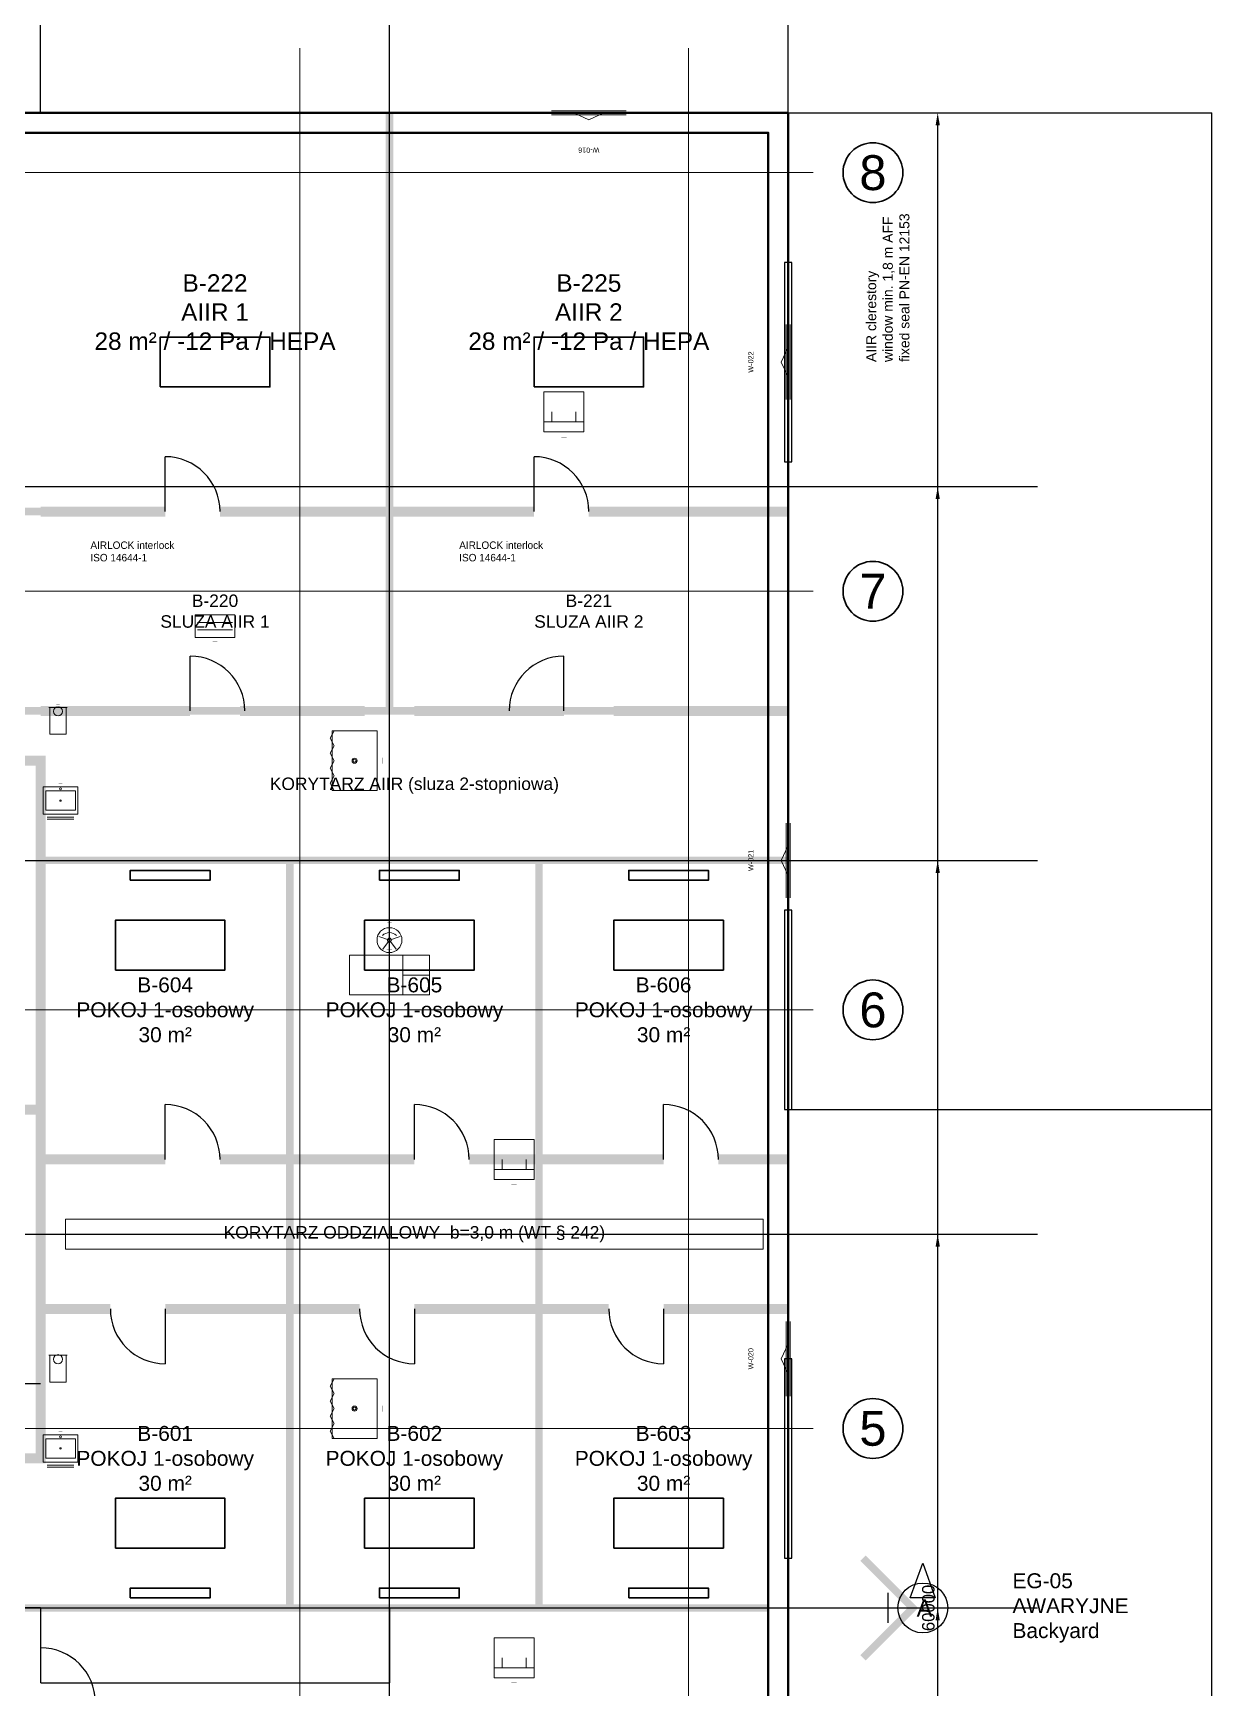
# Model space of a CAD drawing. Header units: millimetres. Extents: x -11504 to 113900, y -43664 to 79100.
# Drawn here: x 64850 to 88501, y 28396 to 61600 of the extents above; entities that cross this region are included whole.
import ezdxf
from ezdxf.enums import TextEntityAlignment as Align

# ---------------------------------------------------------------- set-up
doc = ezdxf.new("R2010")
doc.units = ezdxf.units.MM
doc.layers.add('A-ANNO-DIMS', color=7, linetype='Continuous', lineweight=18, true_color=0xffffff)
for name, color, linetype, lineweight in [('A-ANNO-NOTE', 7, 'Continuous', 25), ('A-ANNO-SYMB', 7, 'Continuous', 25), ('A-ANNO-SYMB-EGRS', 7, 'Continuous', 25), ('A-ANNO-TEXT', 7, 'Continuous', 25), ('A-AREA-IDEN', 7, 'Continuous', 25), ('A-DOOR', 30, 'Continuous', 25), ('A-EQPM-MED', 190, 'Continuous', 35), ('A-FLOR-CASE', 32, 'Continuous', 18), ('A-GLAZ', 4, 'Continuous', 25), ('A-WALL-EXT', 5, 'Continuous', 50), ('A-WALL-INT', 2, 'Continuous', 35), ('A-WALL-LEAD', 1, 'Continuous', 50), ('S-GRID', 8, 'Continuous', 18), ('S-GRID-IDEN', 7, 'Continuous', 35)]:
    doc.layers.add(name, color=color, linetype=linetype, lineweight=lineweight)
for name, color, linetype in [('A-DETL-SECT', 7, 'Continuous'), ('A-FURN-CBT', 7, 'Continuous'), ('A-FURN-CHR', 7, 'Continuous'), ('A-FURN-DSK', 7, 'Continuous'), ('A-GRID', 7, 'Continuous'), ('A-PLMB-BSN', 7, 'Continuous'), ('A-PLMB-SHW', 7, 'Continuous'), ('A-PLMB-WC', 7, 'Continuous')]:
    doc.layers.add(name, color=color, linetype=linetype)
doc.styles.add('HTXT-2.5', font='arial.ttf', dxfattribs={"height": 2.5})
doc.styles.add('HTXT-3.5', font='arial.ttf', dxfattribs={"height": 3.5})
doc.styles.add('HTXT-7', font='arial.ttf', dxfattribs={"height": 7})
doc.dimstyles.new('ARCH-ISO', dxfattribs={"dimscale": 100, "dimtxt": 2.5, "dimasz": 2.5, "dimexe": 1.25, "dimexo": 0.625, "dimtad": 1, "dimdec": 0, "dimrnd": 1, "dimdsep": 46, "dimtxsty": 'Standard', "dimcen": 0.09, "dimadec": 0, "dimazin": 0, "dimtfac": 1, "dimtdec": 4, "dimtofl": 0, "dimtmove": 0, "dimatfit": 3, "dimfxl": 1, "dimtolj": 1, "dimtzin": 0, "dimarcsym": 0})
doc.dimstyles.new('ISO-25', dxfattribs={"dimtxt": 2.5, "dimasz": 2.5, "dimexe": 1.25, "dimexo": 0.625, "dimtad": 1, "dimtxsty": 'Standard', "dimcen": 2.5, "dimadec": 0, "dimazin": 0, "dimtfac": 1, "dimtmove": 0, "dimatfit": 3, "dimfxl": 1, "dimarcsym": 0})

# ---------------------------------------------------------------- blocks, each defined once
blk = doc.blocks.new('*D15')
at = {"layer": 'A-ANNO-DIMS', "color": 0, "lineweight": -2, "transparency": 16777216}
for p, q in [((48000, 60001), (48000, 68501)), ((48002, 68500), (64998, 68500)), ((65000, 60001), (65000, 68501))]:
    blk.add_line(p, q, dxfattribs=at)
at = {"layer": 'A-ANNO-DIMS', "color": 0, "transparency": 16777216}
for points in [[(48002, 68500), (48002, 68500), (48000, 68500)], [(64998, 68500), (64998, 68500), (65000, 68500)]]:
    blk.add_solid(points, dxfattribs=at)
at = {"layer": 'Defpoints', "color": 0, "transparency": 16777216}
for p in [(65000, 68500), (48000, 60000), (65000, 60000)]:
    blk.add_point(p, dxfattribs=at)
at = {"layer": 'A-ANNO-DIMS', "color": 0, "transparency": 16777216, "insert": (56500, 68502), "char_height": 2.5, "attachment_point": 5}
blk.add_mtext('17000', dxfattribs=at)
blk = doc.blocks.new('*D16')
at = {"layer": 'A-ANNO-DIMS', "color": 0, "lineweight": -2, "transparency": 16777216}
for p, q in [((65000, 60001), (65000, 68501)), ((65002, 68500), (79998, 68500)), ((80000, 60001), (80000, 68501))]:
    blk.add_line(p, q, dxfattribs=at)
at = {"layer": 'A-ANNO-DIMS', "color": 0, "transparency": 16777216}
for points in [[(65002, 68500), (65002, 68500), (65000, 68500)], [(79998, 68500), (79998, 68500), (80000, 68500)]]:
    blk.add_solid(points, dxfattribs=at)
at = {"layer": 'Defpoints', "color": 0, "transparency": 16777216}
for p in [(80000, 68500), (65000, 60000), (80000, 60000)]:
    blk.add_point(p, dxfattribs=at)
at = {"layer": 'A-ANNO-DIMS', "color": 0, "transparency": 16777216, "insert": (72500, 68502), "char_height": 2.5, "attachment_point": 5}
blk.add_mtext('15000', dxfattribs=at)
blk = doc.blocks.new('*D18')
at = {"layer": 'A-ANNO-DIMS', "color": 0, "lineweight": -2, "transparency": 16777216}
for p, q in [((80001, 40000), (88501, 40000)), ((88500, 20003), (88500, 39998)), ((80001, 20000), (88501, 20000))]:
    blk.add_line(p, q, dxfattribs=at)
at = {"layer": 'A-ANNO-DIMS', "color": 0, "transparency": 16777216}
for points in [[(88500, 39998), (88500, 39998), (88500, 40000)], [(88500, 20003), (88500, 20003), (88500, 20000)]]:
    blk.add_solid(points, dxfattribs=at)
at = {"layer": 'Defpoints', "color": 0, "transparency": 16777216}
for p in [(80000, 40000), (88500, 40000), (80000, 20000)]:
    blk.add_point(p, dxfattribs=at)
at = {"layer": 'A-ANNO-DIMS', "color": 0, "transparency": 16777216, "insert": (88498, 30000), "char_height": 2.5, "attachment_point": 5, "rotation": 90}
blk.add_mtext('20000', dxfattribs=at)
blk = doc.blocks.new('*D19')
at = {"layer": 'A-ANNO-DIMS', "color": 0, "lineweight": -2, "transparency": 16777216}
for p, q in [((80001, 60000), (88501, 60000)), ((88500, 40003), (88500, 59998)), ((80001, 40000), (88501, 40000))]:
    blk.add_line(p, q, dxfattribs=at)
at = {"layer": 'A-ANNO-DIMS', "color": 0, "transparency": 16777216}
for points in [[(88500, 59998), (88500, 59998), (88500, 60000)], [(88500, 40003), (88500, 40003), (88500, 40000)]]:
    blk.add_solid(points, dxfattribs=at)
at = {"layer": 'Defpoints', "color": 0, "transparency": 16777216}
for p in [(80000, 60000), (88500, 60000), (80000, 40000)]:
    blk.add_point(p, dxfattribs=at)
at = {"layer": 'A-ANNO-DIMS', "color": 0, "transparency": 16777216, "insert": (88498, 50000), "char_height": 2.5, "attachment_point": 5, "rotation": 90}
blk.add_mtext('20000', dxfattribs=at)
blk = doc.blocks.new('*D23')
at = {"layer": 'A-ANNO-DIMS', "color": 0, "lineweight": -2, "transparency": 16777216}
for p, q in [((65000, 29999), (65000, 28499)), ((72000, 29999), (72000, 28499)), ((65002, 28500), (71998, 28500))]:
    blk.add_line(p, q, dxfattribs=at)
at = {"layer": 'A-ANNO-DIMS', "color": 0, "transparency": 16777216}
for points in [[(65002, 28500), (65002, 28500), (65000, 28500)], [(71998, 28500), (71998, 28500), (72000, 28500)]]:
    blk.add_solid(points, dxfattribs=at)
at = {"layer": 'Defpoints', "color": 0, "transparency": 16777216}
for p in [(65000, 30000), (72000, 30000), (72000, 28500)]:
    blk.add_point(p, dxfattribs=at)
at = {"layer": 'A-ANNO-DIMS', "color": 0, "transparency": 16777216, "insert": (68500, 28502), "char_height": 2.5, "attachment_point": 5}
blk.add_mtext('INP-01 L=7000', dxfattribs=at)
blk = doc.blocks.new('*D24')
at = {"layer": 'A-ANNO-DIMS', "color": 0, "lineweight": -2, "transparency": 16777216}
for p, q in [((64999, 34500), (63499, 34500)), ((63500, 30003), (63500, 34498)), ((64999, 30000), (63499, 30000))]:
    blk.add_line(p, q, dxfattribs=at)
at = {"layer": 'A-ANNO-DIMS', "color": 0, "transparency": 16777216}
for points in [[(63500, 34498), (63500, 34498), (63500, 34500)], [(63500, 30003), (63500, 30003), (63500, 30000)]]:
    blk.add_solid(points, dxfattribs=at)
at = {"layer": 'Defpoints', "color": 0, "transparency": 16777216}
for p in [(63500, 34500), (65000, 34500), (65000, 30000)]:
    blk.add_point(p, dxfattribs=at)
at = {"layer": 'A-ANNO-DIMS', "color": 0, "transparency": 16777216, "insert": (63498, 32250), "char_height": 2.5, "attachment_point": 5, "rotation": 90}
blk.add_mtext('B=4500', dxfattribs=at)
blk = doc.blocks.new('*D57')
at = {"layer": 'A-ANNO-DIMS', "color": 0, "lineweight": -2, "transparency": 16777216}
for p, q in [((0, 60062), (0, 63125)), ((72000, 60062), (72000, 63125)), ((250, 63000), (71750, 63000))]:
    blk.add_line(p, q, dxfattribs=at)
at = {"layer": 'A-ANNO-DIMS', "color": 0, "transparency": 16777216}
for points in [[(250, 63042), (250, 62958), (0, 63000)], [(71750, 63042), (71750, 62958), (72000, 63000)]]:
    blk.add_solid(points, dxfattribs=at)
at = {"layer": 'Defpoints', "color": 0, "transparency": 16777216}
for p in [(72000, 63000), (0, 60000), (72000, 60000)]:
    blk.add_point(p, dxfattribs=at)
at = {"layer": 'A-ANNO-DIMS', "color": 0, "transparency": 16777216, "insert": (36000, 63188), "char_height": 250, "attachment_point": 5}
blk.add_mtext('\\A1;72000', dxfattribs=at)
blk = doc.blocks.new('*D58')
at = {"layer": 'A-ANNO-DIMS', "color": 0, "lineweight": -2, "transparency": 16777216}
for p, q in [((0, 60062), (0, 63125)), ((80000, 60062), (80000, 63125)), ((250, 63000), (79750, 63000))]:
    blk.add_line(p, q, dxfattribs=at)
at = {"layer": 'A-ANNO-DIMS', "color": 0, "transparency": 16777216}
for points in [[(250, 63042), (250, 62958), (0, 63000)], [(79750, 63042), (79750, 62958), (80000, 63000)]]:
    blk.add_solid(points, dxfattribs=at)
at = {"layer": 'Defpoints', "color": 0, "transparency": 16777216}
for p in [(80000, 63000), (0, 60000), (80000, 60000)]:
    blk.add_point(p, dxfattribs=at)
at = {"layer": 'A-ANNO-DIMS', "color": 0, "transparency": 16777216, "insert": (40000, 63188), "char_height": 250, "attachment_point": 5}
blk.add_mtext('\\A1;80000', dxfattribs=at)
blk = doc.blocks.new('*D70')
at = {"layer": 'A-ANNO-DIMS', "color": 0, "lineweight": -2, "transparency": 16777216}
for p, q in [((80063, 30000), (83125, 30000)), ((83000, 250), (83000, 29750)), ((80063, 0), (83125, 0))]:
    blk.add_line(p, q, dxfattribs=at)
at = {"layer": 'A-ANNO-DIMS', "color": 0, "transparency": 16777216}
for points in [[(82958, 29750), (83042, 29750), (83000, 30000)], [(82958, 250), (83042, 250), (83000, 0)]]:
    blk.add_solid(points, dxfattribs=at)
at = {"layer": 'Defpoints', "color": 0, "transparency": 16777216}
for p in [(80000, 30000), (83000, 30000), (80000, 0)]:
    blk.add_point(p, dxfattribs=at)
at = {"layer": 'A-ANNO-DIMS', "color": 0, "transparency": 16777216, "insert": (82813, 15000), "char_height": 250, "attachment_point": 5, "rotation": 90}
blk.add_mtext('\\A1;30000', dxfattribs=at)
blk = doc.blocks.new('*D71')
at = {"layer": 'A-ANNO-DIMS', "color": 0, "lineweight": -2, "transparency": 16777216}
for p, q in [((80063, 37500), (83125, 37500)), ((83000, 250), (83000, 37250)), ((80063, 0), (83125, 0))]:
    blk.add_line(p, q, dxfattribs=at)
at = {"layer": 'A-ANNO-DIMS', "color": 0, "transparency": 16777216}
for points in [[(82958, 37250), (83042, 37250), (83000, 37500)], [(82958, 250), (83042, 250), (83000, 0)]]:
    blk.add_solid(points, dxfattribs=at)
at = {"layer": 'Defpoints', "color": 0, "transparency": 16777216}
for p in [(80000, 37500), (83000, 37500), (80000, 0)]:
    blk.add_point(p, dxfattribs=at)
at = {"layer": 'A-ANNO-DIMS', "color": 0, "transparency": 16777216, "insert": (82813, 18750), "char_height": 250, "attachment_point": 5, "rotation": 90}
blk.add_mtext('\\A1;37500', dxfattribs=at)
blk = doc.blocks.new('*D72')
at = {"layer": 'A-ANNO-DIMS', "color": 0, "lineweight": -2, "transparency": 16777216}
for p, q in [((80063, 45000), (83125, 45000)), ((83000, 250), (83000, 44750)), ((80063, 0), (83125, 0))]:
    blk.add_line(p, q, dxfattribs=at)
at = {"layer": 'A-ANNO-DIMS', "color": 0, "transparency": 16777216}
for points in [[(82958, 44750), (83042, 44750), (83000, 45000)], [(82958, 250), (83042, 250), (83000, 0)]]:
    blk.add_solid(points, dxfattribs=at)
at = {"layer": 'Defpoints', "color": 0, "transparency": 16777216}
for p in [(80000, 45000), (83000, 45000), (80000, 0)]:
    blk.add_point(p, dxfattribs=at)
at = {"layer": 'A-ANNO-DIMS', "color": 0, "transparency": 16777216, "insert": (82813, 22500), "char_height": 250, "attachment_point": 5, "rotation": 90}
blk.add_mtext('\\A1;45000', dxfattribs=at)
blk = doc.blocks.new('*D73')
at = {"layer": 'A-ANNO-DIMS', "color": 0, "lineweight": -2, "transparency": 16777216}
for p, q in [((80063, 52500), (83125, 52500)), ((83000, 250), (83000, 52250)), ((80063, 0), (83125, 0))]:
    blk.add_line(p, q, dxfattribs=at)
at = {"layer": 'A-ANNO-DIMS', "color": 0, "transparency": 16777216}
for points in [[(82958, 52250), (83042, 52250), (83000, 52500)], [(82958, 250), (83042, 250), (83000, 0)]]:
    blk.add_solid(points, dxfattribs=at)
at = {"layer": 'Defpoints', "color": 0, "transparency": 16777216}
for p in [(80000, 52500), (83000, 52500), (80000, 0)]:
    blk.add_point(p, dxfattribs=at)
at = {"layer": 'A-ANNO-DIMS', "color": 0, "transparency": 16777216, "insert": (82813, 26250), "char_height": 250, "attachment_point": 5, "rotation": 90}
blk.add_mtext('\\A1;52500', dxfattribs=at)
blk = doc.blocks.new('*D74')
at = {"layer": 'A-ANNO-DIMS', "color": 0, "lineweight": -2, "transparency": 16777216}
for p, q in [((80063, 60000), (83125, 60000)), ((83000, 250), (83000, 59750)), ((80063, 0), (83125, 0))]:
    blk.add_line(p, q, dxfattribs=at)
at = {"layer": 'A-ANNO-DIMS', "color": 0, "transparency": 16777216}
for points in [[(82958, 59750), (83042, 59750), (83000, 60000)], [(82958, 250), (83042, 250), (83000, 0)]]:
    blk.add_solid(points, dxfattribs=at)
at = {"layer": 'Defpoints', "color": 0, "transparency": 16777216}
for p in [(80000, 60000), (83000, 60000), (80000, 0)]:
    blk.add_point(p, dxfattribs=at)
at = {"layer": 'A-ANNO-DIMS', "color": 0, "transparency": 16777216, "insert": (82813, 30000), "char_height": 250, "attachment_point": 5, "rotation": 90}
blk.add_mtext('\\A1;60000', dxfattribs=at)
blk = doc.blocks.new('WIN-CASE-1500-1500')
at = {"layer": 'A-ANNO-DIMS'}
for p, q in [((-750, 40), (750, 40)), ((-750, -20), (-750, 20)), ((-750, 0), (750, 0)), ((-300, 0), (0, 140)), ((300, 0), (0, 140)), ((750, -20), (750, 20)), ((-750, -40), (750, -40))]:
    blk.add_line(p, q, dxfattribs=at)
blk.add_attdef('NUMBER', text='', height=105, dxfattribs=at).set_placement((0, 750), align=Align.MIDDLE_CENTER)
at = {"layer": 'A-ANNO-DIMS', "flags": 1}
for tag in ['ACOUSTIC_DB', 'ROOM_FROM', 'FIRE_CLASS', 'HEIGHT_MM', 'SWING_DIR', 'WIDTH_MM', 'ROOM_TO', 'LEAF_DIR', 'SILL_MM', 'TYPE', 'LEAD', 'REI', 'RC']:
    blk.add_attdef(tag, text='', height=105, dxfattribs=at).set_placement((0, 0), align=Align.MIDDLE_CENTER)
blk = doc.blocks.new('FURN-CHAIR-ARM')
at = {"layer": 'A-ANNO-DIMS'}
for p, q in [((-400, 200), (400, 200)), ((-240, 200), (-240, 0)), ((240, 200), (240, 0))]:
    blk.add_line(p, q, dxfattribs=at)
blk.add_lwpolyline([(-400, -400), (400, -400), (400, 400), (-400, 400)], close=True, dxfattribs=at)
blk.add_attdef('INV_ID', text='', height=76.8, dxfattribs=at).set_placement((0, 515.2), align=Align.MIDDLE_CENTER)
at = {"layer": 'A-ANNO-DIMS', "flags": 1}
for tag in ['ROOM', 'NOTE', 'TYPE']:
    blk.add_attdef(tag, text='', height=76.8, dxfattribs=at).set_placement((0, 0), align=Align.MIDDLE_CENTER)
blk = doc.blocks.new('FURN-DESK-OFF-1600-800')
at = {"layer": 'A-ANNO-DIMS'}
for p, q in [((267, -400), (267, 400)), ((267, 0), (800, 0))]:
    blk.add_line(p, q, dxfattribs=at)
blk.add_lwpolyline([(-800, -400), (800, -400), (800, 400), (-800, 400)], close=True, dxfattribs=at)
blk.add_attdef('INV_ID', text='', height=76.8, dxfattribs=at).set_placement((0, 515), align=Align.MIDDLE_CENTER)
at = {"layer": 'A-ANNO-DIMS', "flags": 1}
for tag in ['ROOM', 'NOTE', 'TYPE']:
    blk.add_attdef(tag, text='', height=76.8, dxfattribs=at).set_placement((0, 0), align=Align.MIDDLE_CENTER)
blk = doc.blocks.new('FURN-CHAIR-OFF')
at = {"layer": 'A-ANNO-DIMS'}
for q in [(-214, 70), (-132, -182), (0, 225), (214, 70), (132, -182)]:
    blk.add_line((0, 0), q, dxfattribs=at)
for radius in [250, 40]:
    blk.add_circle((0, 0), radius, dxfattribs=at)
blk.add_arc((0, -50), 200, 45, 135, dxfattribs=at)
blk.add_attdef('INV_ID', text='', height=64, dxfattribs=at).set_placement((0, 371), align=Align.MIDDLE_CENTER)
at = {"layer": 'A-ANNO-DIMS', "flags": 1}
for tag in ['ROOM', 'NOTE', 'TYPE']:
    blk.add_attdef(tag, text='', height=64, dxfattribs=at).set_placement((0, 0), align=Align.MIDDLE_CENTER)
blk = doc.blocks.new('FURN-CBT-FIL-800-450')
at = {"layer": 'A-ANNO-DIMS'}
for p, q in [((-350, 75), (350, 75)), ((-350, -75), (350, -75))]:
    blk.add_line(p, q, dxfattribs=at)
blk.add_lwpolyline([(-400, -225), (400, -225), (400, 225), (-400, 225)], close=True, dxfattribs=at)
blk.add_attdef('INV_ID', text='', height=64, dxfattribs=at).set_placement((0, 321), align=Align.MIDDLE_CENTER)
at = {"layer": 'A-ANNO-DIMS', "flags": 1}
for tag in ['ROOM', 'NOTE', 'TYPE']:
    blk.add_attdef(tag, text='', height=64, dxfattribs=at).set_placement((0, 0), align=Align.MIDDLE_CENTER)
blk = doc.blocks.new('PLMB-WC-WH')
at = {"layer": 'A-ANNO-DIMS'}
blk.add_line((-185, 270), (185, 270), dxfattribs=at)
blk.add_lwpolyline([(-166.5, -270), (166.5, -270), (166.5, 270), (-166.5, 270)], close=True, dxfattribs=at)
blk.add_circle((0, 190), 92.5, dxfattribs=at)
blk.add_attdef('INV_ID', text='', height=48, dxfattribs=at).set_placement((0, 342), align=Align.MIDDLE_CENTER)
at = {"layer": 'A-ANNO-DIMS', "flags": 1}
for tag in ['ACCESSIBLE', 'NOTE', 'TYPE']:
    blk.add_attdef(tag, text='', height=48, dxfattribs=at).set_placement((0, 0), align=Align.MIDDLE_CENTER)
blk = doc.blocks.new('PLMB-BSN-ACC-700-550')
at = {"layer": 'A-ANNO-DIMS'}
for p, q in [((-270, -335), (270, -335)), ((-270, -375), (270, -375))]:
    blk.add_line(p, q, dxfattribs=at)
for points in [[(-350, -275), (350, -275), (350, 275), (-350, 275)], [(-297.5, -192.5), (297.5, -192.5), (297.5, 192.5), (-297.5, 192.5)]]:
    blk.add_lwpolyline(points, close=True, dxfattribs=at)
for centre, radius in [((0, 235), 20), ((0, 0), 15)]:
    blk.add_circle(centre, radius, dxfattribs=at)
blk.add_attdef('INV_ID', text='', height=52.8, dxfattribs=at).set_placement((0, 354.2), align=Align.MIDDLE_CENTER)
at = {"layer": 'A-ANNO-DIMS', "flags": 1}
for tag in ['ACCESSIBLE', 'NOTE', 'TYPE']:
    blk.add_attdef(tag, text='', height=52.8, dxfattribs=at).set_placement((0, 0), align=Align.MIDDLE_CENTER)
blk = doc.blocks.new('PLMB-SHW-WI-1200-900')
at = {"layer": 'A-ANNO-DIMS'}
blk.add_lwpolyline([(-600, -450), (600, -450), (600, 450), (-600, 450)], close=True, dxfattribs=at)
blk.add_lwpolyline([(-600, -410), (-450, -490), (-300, -410), (-150, -490), (0, -410), (150, -490), (300, -410), (450, -490), (600, -410)], dxfattribs=at)
for radius in [50, 30]:
    blk.add_circle((0, 0), radius, dxfattribs=at)
blk.add_attdef('INV_ID', text='', height=86.4, dxfattribs=at).set_placement((0, 579.6), align=Align.MIDDLE_CENTER)
at = {"layer": 'A-ANNO-DIMS', "flags": 1}
for tag in ['ACCESSIBLE', 'NOTE', 'TYPE']:
    blk.add_attdef(tag, text='', height=86.4, dxfattribs=at).set_placement((0, 0), align=Align.MIDDLE_CENTER)

msp = doc.modelspace()

# ---------------------------------------------------------------- linework, layer by layer
at = {"layer": 'A-ANNO-SYMB'}
msp.add_lwpolyline([(82700, 30900), (82950, 30200), (82450, 30200)], close=True, dxfattribs=at)
msp.add_circle((82700, 30000), 500, dxfattribs=at)
at = {"layer": 'A-ANNO-SYMB-EGRS'}
msp.add_lwpolyline([(81500, 29000, 150, 150, 0), (82500, 30000, 150, 150, 0), (81500, 31000, 150, 150, 0)], format="xyseb", dxfattribs=at)
at = {"layer": 'A-DETL-SECT'}
for p, q in [((82000, 30300), (82000, 29700)), ((-2000, 30000), (82000, 30000))]:
    msp.add_line(p, q, dxfattribs=at)
at = {"layer": 'A-DOOR'}
for p, q in [((67500, 52000), (67500, 53100)), ((74900, 52000), (74900, 53100)), ((68000, 48000), (68000, 49100)), ((75500, 48000), (75500, 49100)), ((67500, 39000), (67500, 40100)), ((72500, 39000), (72500, 40100)), ((77500, 39000), (77500, 40100)), ((67500, 36000), (67500, 34900)), ((72500, 36000), (72500, 34900)), ((77500, 36000), (77500, 34900))]:
    msp.add_line(p, q, dxfattribs=at)
for centre, start, end in [((67500, 52000), 0, 90), ((74900, 52000), 0, 90), ((68000, 48000), 0, 90), ((75500, 48000), 90, 180), ((67500, 39000), 0, 90), ((72500, 39000), 0, 90), ((77500, 39000), 0, 90), ((67500, 36000), 180, 270), ((72500, 36000), 180, 270), ((77500, 36000), 180, 270), ((65000, 28100), 0, 90)]:
    msp.add_arc(centre, 1100, start, end, dxfattribs=at)
at = {"layer": 'A-EQPM-MED'}
for points in [[(67400, 54500), (69600, 54500), (69600, 55500), (67400, 55500)], [(74900, 54500), (77100, 54500), (77100, 55500), (74900, 55500)], [(66800, 44600), (68400, 44600), (68400, 44800), (66800, 44800)], [(71800, 44600), (73400, 44600), (73400, 44800), (71800, 44800)], [(76800, 44600), (78400, 44600), (78400, 44800), (76800, 44800)], [(66500, 42800), (68700, 42800), (68700, 43800), (66500, 43800)], [(71500, 42800), (73700, 42800), (73700, 43800), (71500, 43800)], [(76500, 42800), (78700, 42800), (78700, 43800), (76500, 43800)], [(66500, 31200), (68700, 31200), (68700, 32200), (66500, 32200)], [(71500, 31200), (73700, 31200), (73700, 32200), (71500, 32200)], [(76500, 31200), (78700, 31200), (78700, 32200), (76500, 32200)], [(66800, 30200), (68400, 30200), (68400, 30400), (66800, 30400)], [(71800, 30200), (73400, 30200), (73400, 30400), (71800, 30400)], [(76800, 30200), (78400, 30200), (78400, 30400), (76800, 30400)]]:
    msp.add_lwpolyline(points, close=True, dxfattribs=at)
at = {"layer": 'A-FLOR-CASE'}
msp.add_lwpolyline([(65500, 37200), (79500, 37200), (79500, 37800), (65500, 37800)], close=True, dxfattribs=at)
at = {"layer": 'A-GLAZ'}
for points in [[(79925, 53000), (80075, 53000), (80075, 57000), (79925, 57000)], [(79925, 40000), (80075, 40000), (80075, 44000), (79925, 44000)], [(79925, 31000), (80075, 31000), (80075, 35000), (79925, 35000)]]:
    msp.add_lwpolyline(points, close=True, dxfattribs=at)
at = {"layer": 'A-GRID'}
for p, q in [((72000, -5000), (72000, 65000)), ((80000, -5000), (80000, 65000)), ((-5000, 60000), (85000, 60000)), ((-5000, 52500), (85000, 52500)), ((-5000, 45000), (85000, 45000)), ((-5000, 37500), (85000, 37500)), ((-5000, 30000), (85000, 30000))]:
    msp.add_line(p, q, dxfattribs=at)
at = {"layer": 'A-WALL-EXT'}
for points in [[(0, 0), (35000, 0), (35000, 3000), (45000, 3000), (45000, 0), (80000, 0), (80000, 60000), (0, 60000)], [(400, 400), (34600, 400), (34600, 3400), (45400, 3400), (45400, 400), (79600, 400), (79600, 59600), (400, 59600)]]:
    msp.add_lwpolyline(points, close=True, dxfattribs=at)
at = {"layer": 'A-WALL-INT'}
for points in [[(72000, 48000, 150, 150, 0), (72000, 60000, 150, 150, 0)], [(48000, 52000, 150, 150, 0), (65000, 52000, 150, 150, 0)], [(65000, 52000, 200, 200, 0), (67500, 52000, 200, 200, 0)], [(68600, 52000, 200, 200, 0), (72000, 52000, 200, 200, 0)], [(72000, 52000, 200, 200, 0), (74900, 52000, 200, 200, 0)], [(76000, 52000, 200, 200, 0), (80000, 52000, 200, 200, 0)], [(46400, 48000, 150, 150, 0), (79600, 48000, 150, 150, 0)], [(65000, 48000, 200, 200, 0), (68000, 48000, 200, 200, 0)], [(69000, 48000, 200, 200, 0), (71500, 48000, 200, 200, 0)], [(72500, 48000, 200, 200, 0), (75500, 48000, 200, 200, 0)], [(76500, 48000, 200, 200, 0), (80000, 48000, 200, 200, 0)], [(57000, 47000, 150, 150, 0), (65000, 47000, 150, 150, 0)], [(65000, 45000, 150, 150, 0), (80000, 45000, 150, 150, 0)], [(70000, 30000, 150, 150, 0), (70000, 45000, 150, 150, 0)], [(75000, 30000, 150, 150, 0), (75000, 45000, 150, 150, 0)], [(60400, 40000, 200, 200, 0), (65000, 40000, 200, 200, 0)], [(65000, 39000, 200, 200, 0), (67500, 39000, 200, 200, 0)], [(68600, 39000, 200, 200, 0), (72500, 39000, 200, 200, 0)], [(73600, 39000, 200, 200, 0), (77500, 39000, 200, 200, 0)], [(78600, 39000, 200, 200, 0), (80000, 39000, 200, 200, 0)], [(65000, 36000, 200, 200, 0), (66400, 36000, 200, 200, 0)], [(67500, 36000, 200, 200, 0), (71400, 36000, 200, 200, 0)], [(72500, 36000, 200, 200, 0), (76400, 36000, 200, 200, 0)], [(77500, 36000, 200, 200, 0), (80000, 36000, 200, 200, 0)], [(61600, 33000, 200, 200, 0), (65000, 33000, 200, 200, 0)], [(48000, 30000, 150, 150, 0), (79600, 30000, 150, 150, 0)]]:
    msp.add_lwpolyline(points, format="xyseb", dxfattribs=at)
at = {"layer": 'A-WALL-LEAD'}
for points in [[(57000, 40000, 200, 200, 0), (65000, 40000, 200, 200, 0), (65000, 47000, 200, 200, 0), (57000, 47000, 200, 200, 0), (57000, 40000, 200, 200, 0)], [(57000, 33000, 200, 200, 0), (65000, 33000, 200, 200, 0), (65000, 40000, 200, 200, 0), (57000, 40000, 200, 200, 0), (57000, 33000, 200, 200, 0)]]:
    msp.add_lwpolyline(points, format="xyseb", close=True, dxfattribs=at)
at = {"layer": 'S-GRID'}
for p, q in [((70200, -2500), (70200, 61300)), ((78000, -2500), (78000, 61300)), ((-2500, 58800), (80500, 58800)), ((-2500, 50400), (80500, 50400)), ((-2500, 42000), (80500, 42000)), ((-2500, 33600), (80500, 33600))]:
    msp.add_line(p, q, dxfattribs=at)
at = {"layer": 'S-GRID-IDEN'}
for centre in [(81700, 58800), (81700, 50400), (81700, 42000), (81700, 33600)]:
    msp.add_circle(centre, 600, dxfattribs=at)

# ---------------------------------------------------------------- block references
at = {"layer": 'A-FURN-CBT', "rotation": 180}
msp.add_blockref('FURN-CBT-FIL-800-450', (68500, 49700), dxfattribs=at).add_auto_attribs({'INV_ID': '—'})
at = {"layer": 'A-FURN-CHR', "rotation": 180}
for p in [(75500, 54000), (74500, 39000), (74500, 29000)]:
    msp.add_blockref('FURN-CHAIR-ARM', p, dxfattribs=at).add_auto_attribs({'INV_ID': '—'})
at = {"layer": 'A-FURN-CHR'}
msp.add_blockref('FURN-CHAIR-OFF', (72000, 43400), dxfattribs=at).add_auto_attribs({'INV_ID': '—'})
at = {"layer": 'A-FURN-DSK'}
msp.add_blockref('FURN-DESK-OFF-1600-800', (72000, 42700), dxfattribs=at).add_auto_attribs({'INV_ID': '—'})
at = {"layer": 'A-GLAZ'}
for p, rotation, values in [((76000, 60000), 180, {'NUMBER': 'W-016'}), ((80000, 55000), 90, {'NUMBER': 'W-022'}), ((80000, 45000), 90, {'NUMBER': 'W-021'}), ((80000, 35000), 90, {'NUMBER': 'W-020'})]:
    msp.add_blockref('WIN-CASE-1500-1500', p, dxfattribs=dict(at, rotation=rotation)).add_auto_attribs(values)
at = {"layer": 'A-PLMB-BSN'}
for p in [(65400, 46200), (65400, 33200)]:
    msp.add_blockref('PLMB-BSN-ACC-700-550', p, dxfattribs=at).add_auto_attribs({'INV_ID': '—'})
at = {"layer": 'A-PLMB-SHW', "rotation": 270}
for p in [(71300, 47000), (71300, 34000)]:
    msp.add_blockref('PLMB-SHW-WI-1200-900', p, dxfattribs=at).add_auto_attribs({'INV_ID': '—'})
at = {"layer": 'A-PLMB-WC'}
for p in [(65350, 47800), (65350, 34800)]:
    msp.add_blockref('PLMB-WC-WH', p, dxfattribs=at).add_auto_attribs({'INV_ID': '—'})

# ---------------------------------------------------------------- texts
at = {"layer": 'A-ANNO-NOTE', "insert": (82000, 55000), "char_height": 200, "attachment_point": 4, "rotation": 90, "style": 'HTXT-2.5'}
msp.add_mtext('AIIR clerestory\\Pwindow min. 1,8 m AFF\\Pfixed seal PN-EN 12153', dxfattribs=at)
at = {"layer": 'A-ANNO-NOTE', "char_height": 150, "attachment_point": 1}
for insert in [(66000, 51400), (73400, 51400)]:
    msp.add_mtext('AIRLOCK interlock\\PISO 14644-1', dxfattribs=dict(at, insert=insert))
at = {"layer": 'A-ANNO-SYMB'}
msp.add_text('A', height=350, dxfattribs=at).set_placement((82577.5, 29825))
at = {"layer": 'A-ANNO-SYMB-EGRS', "insert": (84500, 30000), "char_height": 300, "attachment_point": 4, "style": 'HTXT-3.5'}
msp.add_mtext('EG-05\\PAWARYJNE\\PBackyard', dxfattribs=at)
at = {"layer": 'A-ANNO-TEXT', "char_height": 250, "attachment_point": 5, "style": 'HTXT-2.5'}
for s, insert in [('KORYTARZ AIIR (sluza 2-stopniowa)', (72500, 46500)), ('KORYTARZ ODDZIALOWY  b=3,0 m (WT § 242)', (72500, 37500))]:
    msp.add_mtext(s, dxfattribs=dict(at, insert=insert))
at = {"layer": 'A-AREA-IDEN', "attachment_point": 5}
for s, insert, char_height, style in [('B-222\\PAIIR 1\\P28 m² / -12 Pa / HEPA', (68500, 56000), 350, 'HTXT-3.5'), ('B-225\\PAIIR 2\\P28 m² / -12 Pa / HEPA', (76000, 56000), 350, 'HTXT-3.5'), ('B-220\\PSLUZA AIIR 1', (68500, 50000), 250, 'HTXT-2.5'), ('B-221\\PSLUZA AIIR 2', (76000, 50000), 250, 'HTXT-2.5'), ('B-604\\PPOKOJ 1-osobowy\\P30 m²', (67500, 42000), 300, 'HTXT-3.5'), ('B-605\\PPOKOJ 1-osobowy\\P30 m²', (72500, 42000), 300, 'HTXT-3.5'), ('B-606\\PPOKOJ 1-osobowy\\P30 m²', (77500, 42000), 300, 'HTXT-3.5'), ('B-601\\PPOKOJ 1-osobowy\\P30 m²', (67500, 33000), 300, 'HTXT-3.5'), ('B-602\\PPOKOJ 1-osobowy\\P30 m²', (72500, 33000), 300, 'HTXT-3.5'), ('B-603\\PPOKOJ 1-osobowy\\P30 m²', (77500, 33000), 300, 'HTXT-3.5')]:
    msp.add_mtext(s, dxfattribs=dict(at, insert=insert, char_height=char_height, style=style))
at = {"layer": 'S-GRID-IDEN', "style": 'HTXT-7'}
for s, p in [('8', (81700, 58800)), ('7', (81700, 50400)), ('6', (81700, 42000)), ('5', (81700, 33600))]:
    msp.add_text(s, height=700, dxfattribs=at).set_placement(p, align=Align.MIDDLE)

# ---------------------------------------------------------------- dimensions: what is measured, and where the dimension line sits
at = {"layer": 'A-ANNO-DIMS'}
for base, p1, p2, dimstyle, picture, middle in [((65000, 68500), (48000, 60000), (65000, 60000), 'ISO-25', '*D15', (56500, 68501.875)), ((80000, 68500), (65000, 60000), (80000, 60000), 'ISO-25', '*D16', (72500, 68501.875)), ((72000, 63000), (0, 60000), (72000, 60000), 'ARCH-ISO', '*D57', (36000, 63187.5)), ((80000, 63000), (0, 60000), (80000, 60000), 'ARCH-ISO', '*D58', (40000, 63187.5))]:
    dim = msp.add_linear_dim(base=base, p1=p1, p2=p2, dimstyle=dimstyle, dxfattribs=at)
    dim.commit()
    dim.dimension.update_dxf_attribs({"geometry": picture, "text_midpoint": middle})
for base, p1, p2, dimstyle, picture, middle in [((88500, 60000), (80000, 40000), (80000, 60000), 'ISO-25', '*D19', (88498.125, 50000)), ((83000, 60000), (80000, 0), (80000, 60000), 'ARCH-ISO', '*D74', (82812.5, 30000)), ((83000, 52500), (80000, 0), (80000, 52500), 'ARCH-ISO', '*D73', (82812.5, 26250)), ((83000, 45000), (80000, 0), (80000, 45000), 'ARCH-ISO', '*D72', (82812.5, 22500)), ((88500, 40000), (80000, 20000), (80000, 40000), 'ISO-25', '*D18', (88498.125, 30000)), ((83000, 37500), (80000, 0), (80000, 37500), 'ARCH-ISO', '*D71', (82812.5, 18750)), ((83000, 30000), (80000, 0), (80000, 30000), 'ARCH-ISO', '*D70', (82812.5, 15000))]:
    dim = msp.add_linear_dim(base=base, p1=p1, p2=p2, angle=90, dimstyle=dimstyle, dxfattribs=at)
    dim.commit()
    dim.dimension.update_dxf_attribs({"geometry": picture, "text_midpoint": middle})
dim = msp.add_linear_dim(base=(63500, 34500), p1=(65000, 30000), p2=(65000, 34500), angle=90, text='B=4500', dimstyle='ISO-25', dxfattribs=at)
dim.commit()
dim.dimension.update_dxf_attribs({"geometry": '*D24', "text_midpoint": (63498.125, 32250)})
dim = msp.add_linear_dim(base=(72000, 28500), p1=(65000, 30000), p2=(72000, 30000), text='INP-01 L=7000', dimstyle='ISO-25', dxfattribs=at)
dim.commit()
dim.dimension.update_dxf_attribs({"geometry": '*D23', "text_midpoint": (68500, 28501.875)})

doc.saveas('drawing.dxf')
